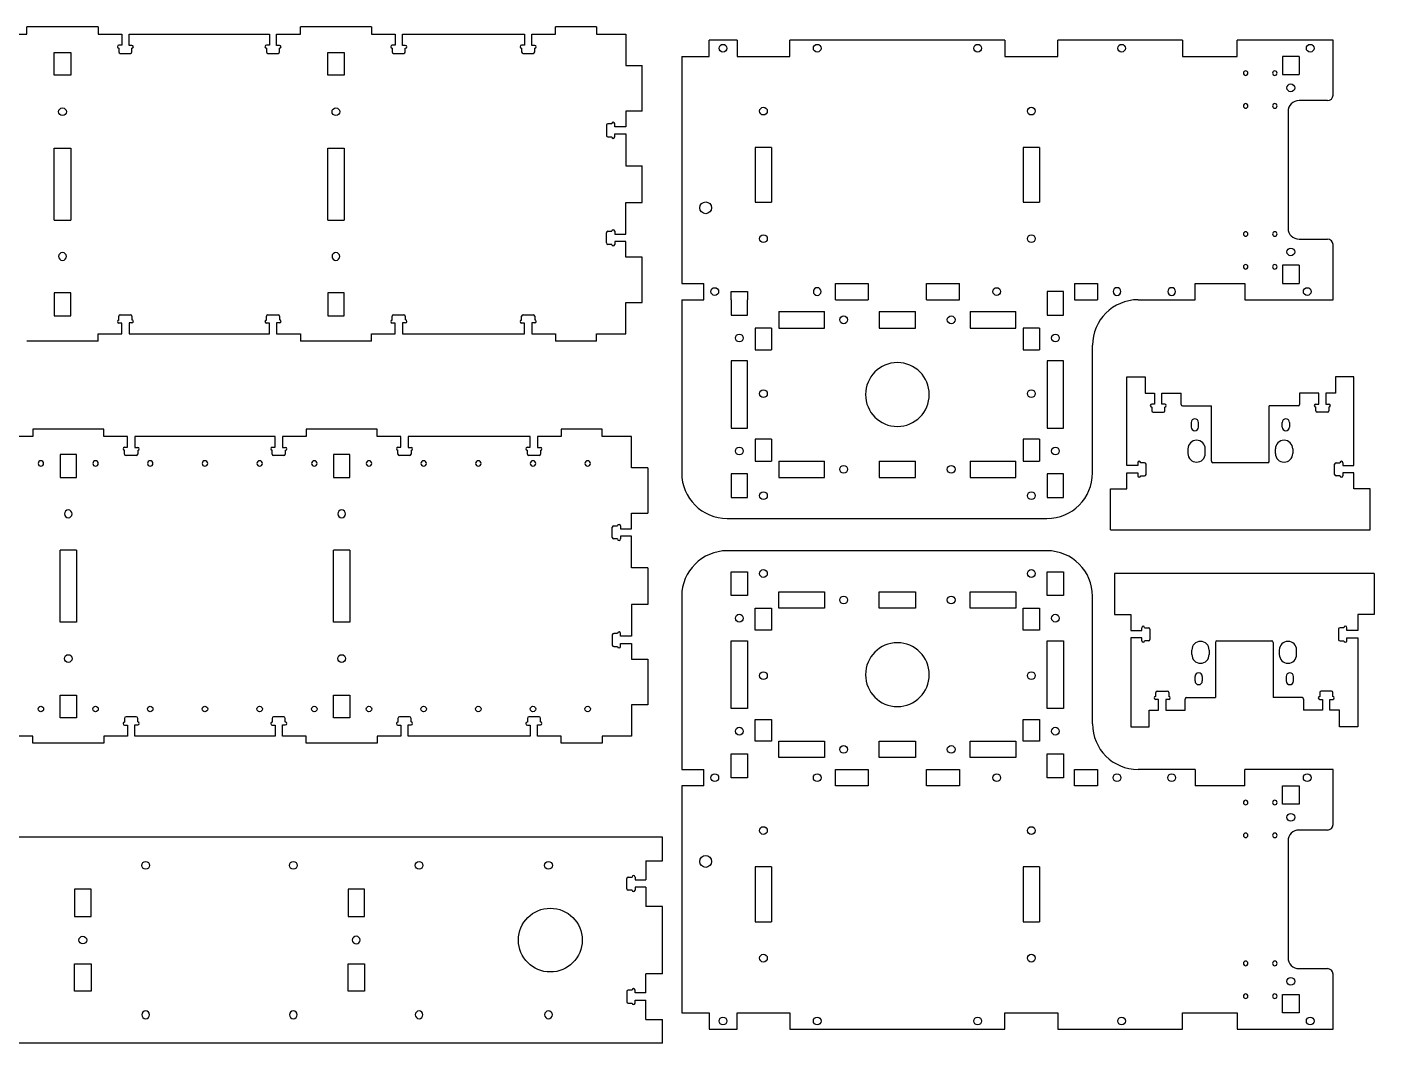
# Model space of a CAD drawing. Extents: x 37 to 2412, y 4034 to 5149.
# Drawn here: x 934 to 2412, y 4034 to 5149 of the extents above; entities that cross this region are included whole.
import ezdxf

# ---------------------------------------------------------------- set-up
doc = ezdxf.new("R2010")
doc.units = 0
doc.layers.get('0').update_dxf_attribs({"color": 253, "linetype": 'CONTINUOUS'})

msp = doc.modelspace()

# ---------------------------------------------------------------- linework, layer by layer
at = {"color": 58}
for p, q in [((933.9, 5140.5), (933.9, 5148.5)), ((1011.9, 5148.5), (933.9, 5148.5)), ((1011.9, 5148.5), (1011.9, 5140.5)), ((1233.9, 5140.5), (1233.9, 5148.5)), ((1311.9, 5148.5), (1233.9, 5148.5)), ((1311.9, 5148.5), (1311.9, 5140.5)), ((1513.9, 5140.5), (1513.9, 5148.5)), ((1558.9, 5148.5), (1513.9, 5148.5)), ((1558.9, 5148.5), (1558.9, 5140.5)), ((907.9, 5140.5), (933.9, 5140.5)), ((1011.9, 5140.5), (1037.9, 5140.5)), ((1037.9, 5140.5), (1037.9, 5128.5)), ((1045.9, 5140.5), (1199.9, 5140.5)), ((1045.9, 5128.3), (1045.9, 5140.5)), ((1199.9, 5140.5), (1199.9, 5128.5)), ((1207.9, 5140.5), (1233.9, 5140.5)), ((1207.9, 5128.3), (1207.9, 5140.5)), ((1311.9, 5140.5), (1337.9, 5140.5)), ((1337.9, 5140.5), (1337.9, 5128.5)), ((1345.9, 5140.5), (1479.9, 5140.5)), ((1345.9, 5128.3), (1345.9, 5140.5)), ((1479.9, 5140.5), (1479.9, 5128.5)), ((1487.9, 5140.5), (1513.9, 5140.5)), ((1487.9, 5128.3), (1487.9, 5140.5)), ((1558.9, 5140.5), (1590.9, 5140.5)), ((1590.9, 5140.5), (1590.9, 5106.1)), ((1713.1, 5134.2), (1682.4, 5134.2)), ((1682.4, 5116.2), (1682.4, 5134.2)), ((1713.1, 5134.2), (1713.1, 5116.2)), ((2007.1, 5134.2), (1771.1, 5134.2)), ((1771.1, 5116.2), (1771.1, 5134.2)), ((2007.1, 5134.2), (2007.1, 5116.2)), ((2201.8, 5134.2), (2065.1, 5134.2)), ((2065.1, 5116.2), (2065.1, 5134.2)), ((2201.8, 5134.2), (2201.8, 5116.2)), ((2367.1, 5134.2), (2261.8, 5134.2)), ((2261.8, 5116.2), (2261.8, 5134.2)), ((2367.1, 5073.7), (2367.1, 5134.2)), ((963.9, 5120.5), (981.9, 5120.5)), ((963.9, 5095.5), (963.9, 5120.5)), ((981.9, 5120.5), (981.9, 5095.5)), ((1037.9, 5128.5), (1034.7, 5128.5)), ((1034.7, 5125.3), (1034.7, 5121.1)), ((1036.3, 5119.5), (1047.5, 5119.5)), ((1049.1, 5128.3), (1045.9, 5128.3)), ((1049.1, 5121.1), (1049.1, 5125.1)), ((1199.9, 5128.5), (1196.7, 5128.5)), ((1196.7, 5125.3), (1196.7, 5121.1)), ((1198.3, 5119.5), (1209.5, 5119.5)), ((1211.1, 5128.3), (1207.9, 5128.3)), ((1211.1, 5121.1), (1211.1, 5125.1)), ((1263.9, 5120.5), (1281.9, 5120.5)), ((1263.9, 5095.5), (1263.9, 5120.5)), ((1281.9, 5120.5), (1281.9, 5095.5)), ((1337.9, 5128.5), (1334.7, 5128.5)), ((1334.7, 5125.3), (1334.7, 5121.1)), ((1336.3, 5119.5), (1347.5, 5119.5)), ((1349.1, 5128.3), (1345.9, 5128.3)), ((1349.1, 5121.1), (1349.1, 5125.1)), ((1479.9, 5128.5), (1476.7, 5128.5)), ((1476.7, 5125.3), (1476.7, 5121.1)), ((1478.3, 5119.5), (1489.5, 5119.5)), ((1491.1, 5128.3), (1487.9, 5128.3)), ((1491.1, 5121.1), (1491.1, 5125.1)), ((1652.4, 5116.2), (1682.4, 5116.2)), ((1652.4, 5116.2), (1652.4, 4867.2)), ((1713.1, 5116.2), (1771.1, 5116.2)), ((2007.1, 5116.2), (2065.1, 5116.2)), ((2201.8, 5116.2), (2261.8, 5116.2)), ((2311.8, 5116.2), (2311.8, 5096.2)), ((2329.8, 5116.2), (2311.8, 5116.2)), ((2329.8, 5116.2), (2329.8, 5096.2)), ((1590.9, 5106.1), (1608.9, 5106.1)), ((1608.9, 5056.1), (1608.9, 5106.1)), ((981.9, 5095.5), (963.9, 5095.5)), ((1281.9, 5095.5), (1263.9, 5095.5)), ((2311.8, 5096.2), (2329.8, 5096.2)), ((1590.9, 5056.1), (1590.9, 5039.1)), ((1608.9, 5056.1), (1590.9, 5056.1)), ((2361.1, 5067.7), (2329.8, 5067.7)), ((1575.7, 5042.3), (1571.5, 5042.3)), ((1578.9, 5039.1), (1578.9, 5042.3)), ((2317.8, 5055.7), (2317.8, 4927.7)), ((1569.9, 5040.7), (1569.9, 5029.5)), ((1571.5, 5027.9), (1575.7, 5027.9)), ((1590.9, 5039.1), (1578.9, 5039.1)), ((1578.9, 5031.1), (1590.9, 5031.1)), ((1578.9, 5027.9), (1578.9, 5031.1)), ((1590.9, 5031.1), (1590.9, 4996.1)), ((963.9, 4936.7), (963.9, 5015.5)), ((963.9, 5015.5), (981.9, 5015.5)), ((981.9, 5015.5), (981.9, 4936.7)), ((1263.9, 4936.7), (1263.9, 5015.5)), ((1263.9, 5015.5), (1281.9, 5015.5)), ((1281.9, 5015.5), (1281.9, 4936.7)), ((1733.1, 5016.2), (1733.1, 4956.2)), ((1751.1, 5016.2), (1733.1, 5016.2)), ((1751.1, 5016.2), (1751.1, 4956.2)), ((2027.1, 5016.2), (2027.1, 4956.2)), ((2045.1, 5016.2), (2027.1, 5016.2)), ((2045.1, 5016.2), (2045.1, 4956.2)), ((1590.9, 4996.1), (1608.9, 4996.1)), ((1608.9, 4956.1), (1608.9, 4996.1)), ((1590.9, 4956.1), (1608.9, 4956.1)), ((1590.9, 4921.1), (1590.9, 4956.1)), ((1733.1, 4956.2), (1751.1, 4956.2)), ((2027.1, 4956.2), (2045.1, 4956.2)), ((963.9, 4936.7), (981.9, 4936.7)), ((1263.9, 4936.7), (1281.9, 4936.7)), ((1569.9, 4911.5), (1569.9, 4922.7)), ((1571.5, 4924.3), (1575.7, 4924.3)), ((1578.9, 4924.3), (1578.9, 4921.1)), ((1575.7, 4909.9), (1571.5, 4909.9)), ((1578.9, 4921.1), (1590.9, 4921.1)), ((1578.9, 4913.1), (1578.9, 4909.9)), ((1590.9, 4913.1), (1578.9, 4913.1)), ((1590.9, 4896.1), (1590.9, 4913.1)), ((2329.8, 4915.7), (2361.1, 4915.7)), ((2367.1, 4849.2), (2367.1, 4909.7)), ((1608.9, 4896.1), (1590.9, 4896.1)), ((1608.9, 4846.1), (1608.9, 4896.1)), ((2311.8, 4887.2), (2311.8, 4867.2)), ((2329.8, 4887.2), (2311.8, 4887.2)), ((2329.8, 4887.2), (2329.8, 4867.2)), ((1652.4, 4867.2), (1676.7, 4867.2)), ((1676.7, 4849.2), (1676.7, 4867.2)), ((1821.1, 4849.2), (1821.1, 4867.2)), ((1821.1, 4867.2), (1857.1, 4867.2)), ((1857.1, 4867.2), (1857.1, 4849.2)), ((1921.1, 4867.2), (1957.1, 4867.2)), ((1921.1, 4849.2), (1921.1, 4867.2)), ((1957.1, 4849.2), (1957.1, 4867.2)), ((2083.5, 4867.2), (2083.5, 4849.2)), ((2083.5, 4867.2), (2108.5, 4867.2)), ((2108.5, 4867.2), (2108.5, 4849.2)), ((2215.9, 4849.2), (2215.9, 4867.2)), ((2215.9, 4867.2), (2270.2, 4867.2)), ((2270.2, 4867.2), (2270.2, 4849.2)), ((2311.8, 4867.2), (2329.8, 4867.2)), ((981.9, 4856.7), (963.9, 4856.7)), ((963.9, 4856.7), (963.9, 4831.7)), ((981.9, 4831.7), (981.9, 4856.7)), ((1281.9, 4856.7), (1263.9, 4856.7)), ((1263.9, 4856.7), (1263.9, 4831.7)), ((1281.9, 4831.7), (1281.9, 4856.7)), ((1652.4, 4849.2), (1676.7, 4849.2)), ((1652.4, 4849.2), (1652.4, 4659.2)), ((1706.7, 4849.2), (1706.7, 4858.2)), ((1706.7, 4858.2), (1724.7, 4858.2)), ((1706.7, 4849.2), (1706.7, 4832.2)), ((1724.7, 4858.2), (1724.7, 4849.2)), ((1724.7, 4832.2), (1724.7, 4849.2)), ((1821.1, 4849.2), (1857.1, 4849.2)), ((1921.1, 4849.2), (1957.1, 4849.2)), ((2071.5, 4858.2), (2053.5, 4858.2)), ((2053.5, 4858.2), (2053.5, 4849.2)), ((2053.5, 4849.2), (2053.5, 4832.2)), ((2071.5, 4849.2), (2071.5, 4858.2)), ((2071.5, 4832.2), (2071.5, 4849.2)), ((2083.5, 4849.2), (2108.5, 4849.2)), ((2153.2, 4849.2), (2215.9, 4849.2)), ((2270.2, 4849.2), (2367.1, 4849.2)), ((1590.9, 4846.1), (1608.9, 4846.1)), ((1590.9, 4811.7), (1590.9, 4846.1)), ((1759.1, 4836.2), (1759.1, 4818.2)), ((1759.1, 4836.2), (1809.1, 4836.2)), ((1809.1, 4818.2), (1809.1, 4836.2)), ((1869.1, 4836.2), (1869.1, 4818.2)), ((1869.1, 4836.2), (1909.1, 4836.2)), ((1909.1, 4818.2), (1909.1, 4836.2)), ((1969.1, 4836.2), (1969.1, 4818.2)), ((1969.1, 4836.2), (2019.1, 4836.2)), ((2019.1, 4818.2), (2019.1, 4836.2)), ((963.9, 4831.7), (981.9, 4831.7)), ((1034.7, 4826.9), (1034.7, 4831.1)), ((1037.9, 4823.7), (1034.7, 4823.7)), ((1036.3, 4832.7), (1047.5, 4832.7)), ((1037.9, 4811.7), (1037.9, 4823.7)), ((1045.9, 4823.9), (1045.9, 4811.7)), ((1049.1, 4823.9), (1045.9, 4823.9)), ((1049.1, 4831.1), (1049.1, 4827.1)), ((1196.7, 4826.9), (1196.7, 4831.1)), ((1199.9, 4823.7), (1196.7, 4823.7)), ((1198.3, 4832.7), (1209.5, 4832.7)), ((1199.9, 4811.7), (1199.9, 4823.7)), ((1207.9, 4823.9), (1207.9, 4811.7)), ((1211.1, 4823.9), (1207.9, 4823.9)), ((1211.1, 4831.1), (1211.1, 4827.1)), ((1263.9, 4831.7), (1281.9, 4831.7)), ((1334.7, 4826.9), (1334.7, 4831.1)), ((1337.9, 4823.7), (1334.7, 4823.7)), ((1336.3, 4832.7), (1347.5, 4832.7)), ((1337.9, 4811.7), (1337.9, 4823.7)), ((1345.9, 4823.9), (1345.9, 4811.7)), ((1349.1, 4823.9), (1345.9, 4823.9)), ((1349.1, 4831.1), (1349.1, 4827.1)), ((1476.7, 4826.9), (1476.7, 4831.1)), ((1479.9, 4823.7), (1476.7, 4823.7)), ((1478.3, 4832.7), (1489.5, 4832.7)), ((1479.9, 4811.7), (1479.9, 4823.7)), ((1487.9, 4823.9), (1487.9, 4811.7)), ((1491.1, 4823.9), (1487.9, 4823.9)), ((1491.1, 4831.1), (1491.1, 4827.1)), ((1706.7, 4832.2), (1724.7, 4832.2)), ((2053.5, 4832.2), (2071.5, 4832.2)), ((1011.9, 4811.7), (1037.9, 4811.7)), ((1011.9, 4803.7), (1011.9, 4811.7)), ((1045.9, 4811.7), (1199.9, 4811.7)), ((1207.9, 4811.7), (1233.9, 4811.7)), ((1233.9, 4811.7), (1233.9, 4803.7)), ((1311.9, 4811.7), (1337.9, 4811.7)), ((1311.9, 4803.7), (1311.9, 4811.7)), ((1345.9, 4811.7), (1479.9, 4811.7)), ((1487.9, 4811.7), (1513.9, 4811.7)), ((1513.9, 4811.7), (1513.9, 4803.7)), ((1558.9, 4811.7), (1590.9, 4811.7)), ((1558.9, 4803.7), (1558.9, 4811.7)), ((1733.1, 4818.2), (1733.1, 4794.2)), ((1751.1, 4818.2), (1733.1, 4818.2)), ((1751.1, 4818.2), (1751.1, 4794.2)), ((1759.1, 4818.2), (1809.1, 4818.2)), ((1869.1, 4818.2), (1909.1, 4818.2)), ((1969.1, 4818.2), (2019.1, 4818.2)), ((2027.1, 4818.2), (2027.1, 4794.2)), ((2045.1, 4818.2), (2027.1, 4818.2)), ((2045.1, 4818.2), (2045.1, 4794.2)), ((1011.9, 4803.7), (933.9, 4803.7)), ((1311.9, 4803.7), (1233.9, 4803.7)), ((1558.9, 4803.7), (1513.9, 4803.7)), ((1733.1, 4794.2), (1751.1, 4794.2)), ((2027.1, 4794.2), (2045.1, 4794.2)), ((2103.2, 4659.2), (2103.2, 4799.2)), ((1706.7, 4782.2), (1706.7, 4708.2)), ((1724.7, 4782.2), (1706.7, 4782.2)), ((1724.7, 4708.2), (1724.7, 4782.2)), ((2053.5, 4782.2), (2053.5, 4708.2)), ((2071.5, 4782.2), (2053.5, 4782.2)), ((2071.5, 4708.2), (2071.5, 4782.2)), ((2140.9, 4667.2), (2140.9, 4764.7)), ((2140.9, 4764.7), (2160.9, 4764.7)), ((2160.9, 4764.7), (2160.9, 4746.7)), ((2369.9, 4764.7), (2369.9, 4746.7)), ((2389.9, 4764.7), (2369.9, 4764.7)), ((2389.9, 4667.2), (2389.9, 4764.7)), ((2160.9, 4746.7), (2171.4, 4746.7)), ((2171.4, 4746.7), (2171.4, 4734.7)), ((2179.4, 4734.7), (2179.4, 4746.7)), ((2179.4, 4746.7), (2200.4, 4746.7)), ((2200.4, 4734.3), (2200.4, 4746.7)), ((2330.4, 4746.7), (2330.4, 4734.3)), ((2351.4, 4746.7), (2330.4, 4746.7)), ((2351.4, 4734.7), (2351.4, 4746.7)), ((2359.4, 4746.7), (2359.4, 4734.7)), ((2369.9, 4746.7), (2359.4, 4746.7)), ((2171.4, 4734.7), (2168.2, 4734.7)), ((2168.2, 4731.5), (2168.2, 4727.3)), ((2182.6, 4734.7), (2179.4, 4734.7)), ((2182.6, 4727.3), (2182.6, 4731.5)), ((2202, 4732.7), (2233.7, 4732.7)), ((2233.7, 4672), (2233.7, 4732.7)), ((2328.8, 4732.7), (2297.1, 4732.7)), ((2297.1, 4672), (2297.1, 4732.7)), ((2348.2, 4734.7), (2351.4, 4734.7)), ((2348.2, 4727.3), (2348.2, 4731.5)), ((2359.4, 4734.7), (2362.6, 4734.7)), ((2362.6, 4731.5), (2362.6, 4727.3)), ((2169.8, 4725.7), (2181, 4725.7)), ((2361, 4725.7), (2349.8, 4725.7)), ((1018.2, 4707.3), (940.2, 4707.3)), ((940.2, 4707.3), (940.2, 4699.3)), ((1018.2, 4699.3), (1018.2, 4707.3)), ((1318.2, 4707.3), (1240.2, 4707.3)), ((1240.2, 4707.3), (1240.2, 4699.3)), ((1318.2, 4699.3), (1318.2, 4707.3)), ((1565.2, 4707.3), (1520.2, 4707.3)), ((1520.2, 4707.3), (1520.2, 4699.3)), ((1565.2, 4699.3), (1565.2, 4707.3)), ((1706.7, 4708.2), (1724.7, 4708.2)), ((2053.5, 4708.2), (2071.5, 4708.2)), ((2211.4, 4714.5), (2211.4, 4709.5)), ((2219.4, 4709.5), (2219.4, 4714.5)), ((2311.4, 4709.5), (2311.4, 4714.5)), ((2319.4, 4714.5), (2319.4, 4709.5)), ((940.2, 4699.3), (914.2, 4699.3)), ((1044.2, 4699.3), (1018.2, 4699.3)), ((1041, 4687.3), (1044.2, 4687.3)), ((1044.2, 4687.3), (1044.2, 4699.3)), ((1052.2, 4699.3), (1052.2, 4687.1)), ((1206.2, 4699.3), (1052.2, 4699.3)), ((1052.2, 4687.1), (1055.4, 4687.1)), ((1203, 4687.3), (1206.2, 4687.3)), ((1206.2, 4687.3), (1206.2, 4699.3)), ((1214.2, 4699.3), (1214.2, 4687.1)), ((1240.2, 4699.3), (1214.2, 4699.3)), ((1214.2, 4687.1), (1217.4, 4687.1)), ((1344.2, 4699.3), (1318.2, 4699.3)), ((1341, 4687.3), (1344.2, 4687.3)), ((1344.2, 4687.3), (1344.2, 4699.3)), ((1352.2, 4699.3), (1352.2, 4687.1)), ((1486.2, 4699.3), (1352.2, 4699.3)), ((1352.2, 4687.1), (1355.4, 4687.1)), ((1483, 4687.3), (1486.2, 4687.3)), ((1486.2, 4687.3), (1486.2, 4699.3)), ((1494.2, 4699.3), (1494.2, 4687.1)), ((1520.2, 4699.3), (1494.2, 4699.3)), ((1494.2, 4687.1), (1497.4, 4687.1)), ((1597.2, 4699.3), (1565.2, 4699.3)), ((1597.2, 4664.9), (1597.2, 4699.3)), ((1733.1, 4696.2), (1733.1, 4672.2)), ((1751.1, 4696.2), (1733.1, 4696.2)), ((1751.1, 4696.2), (1751.1, 4672.2)), ((2027.1, 4696.2), (2027.1, 4672.2)), ((2045.1, 4696.2), (2027.1, 4696.2)), ((2045.1, 4696.2), (2045.1, 4672.2)), ((988.2, 4679.3), (970.2, 4679.3)), ((970.2, 4679.3), (970.2, 4654.3)), ((988.2, 4654.3), (988.2, 4679.3)), ((1041, 4679.9), (1041, 4684.1)), ((1053.8, 4678.3), (1042.6, 4678.3)), ((1055.4, 4683.9), (1055.4, 4679.9)), ((1203, 4679.9), (1203, 4684.1)), ((1215.8, 4678.3), (1204.6, 4678.3)), ((1217.4, 4683.9), (1217.4, 4679.9)), ((1288.2, 4679.3), (1270.2, 4679.3)), ((1270.2, 4679.3), (1270.2, 4654.3)), ((1288.2, 4654.3), (1288.2, 4679.3)), ((1341, 4679.9), (1341, 4684.1)), ((1353.8, 4678.3), (1342.6, 4678.3)), ((1355.4, 4683.9), (1355.4, 4679.9)), ((1483, 4679.9), (1483, 4684.1)), ((1495.8, 4678.3), (1484.6, 4678.3)), ((1497.4, 4683.9), (1497.4, 4679.9)), ((1733.1, 4672.2), (1751.1, 4672.2)), ((1759.1, 4672.2), (1809.1, 4672.2)), ((1759.1, 4672.2), (1759.1, 4654.2)), ((1809.1, 4654.2), (1809.1, 4672.2)), ((1869.1, 4672.2), (1909.1, 4672.2)), ((1869.1, 4672.2), (1869.1, 4654.2)), ((1909.1, 4654.2), (1909.1, 4672.2)), ((1969.1, 4672.2), (1969.1, 4654.2)), ((1969.1, 4672.2), (2019.1, 4672.2)), ((2019.1, 4654.2), (2019.1, 4672.2)), ((2027.1, 4672.2), (2045.1, 4672.2)), ((2207.9, 4685.5), (2207.9, 4680.5)), ((2226.9, 4680.5), (2226.9, 4685.5)), ((2303.9, 4680.5), (2303.9, 4685.5)), ((2322.9, 4685.5), (2322.9, 4680.5)), ((1615.2, 4664.9), (1597.2, 4664.9)), ((1615.2, 4664.9), (1615.2, 4614.9)), ((1706.7, 4658.2), (1706.7, 4632.2)), ((1724.7, 4658.2), (1706.7, 4658.2)), ((1724.7, 4632.2), (1724.7, 4658.2)), ((2053.5, 4658.2), (2053.5, 4632.2)), ((2071.5, 4658.2), (2053.5, 4658.2)), ((2071.5, 4632.2), (2071.5, 4658.2)), ((2152.9, 4667.2), (2140.9, 4667.2)), ((2140.9, 4641.7), (2140.9, 4659.2)), ((2140.9, 4659.2), (2152.9, 4659.2)), ((2152.9, 4670.4), (2152.9, 4667.2)), ((2152.9, 4659.2), (2152.9, 4656)), ((2160.3, 4670.4), (2156.1, 4670.4)), ((2161.9, 4657.6), (2161.9, 4668.8)), ((2295.5, 4670.4), (2235.3, 4670.4)), ((2368.9, 4657.6), (2368.9, 4668.8)), ((2370.5, 4670.4), (2374.7, 4670.4)), ((2377.9, 4670.4), (2377.9, 4667.2)), ((2377.9, 4667.2), (2389.9, 4667.2)), ((2377.9, 4659.2), (2377.9, 4656)), ((2389.9, 4659.2), (2377.9, 4659.2)), ((2389.9, 4641.7), (2389.9, 4659.2)), ((970.2, 4654.3), (988.2, 4654.3)), ((1270.2, 4654.3), (1288.2, 4654.3)), ((1759.1, 4654.2), (1809.1, 4654.2)), ((1869.1, 4654.2), (1909.1, 4654.2)), ((1969.1, 4654.2), (2019.1, 4654.2)), ((2156.1, 4656), (2160.3, 4656)), ((2374.7, 4656), (2370.5, 4656)), ((1706.7, 4632.2), (1724.7, 4632.2)), ((2053.5, 4632.2), (2071.5, 4632.2)), ((2122.9, 4641.7), (2140.9, 4641.7)), ((2122.9, 4596.7), (2122.9, 4641.7)), ((2407.9, 4641.7), (2389.9, 4641.7)), ((2407.9, 4596.7), (2407.9, 4641.7)), ((1597.2, 4614.9), (1615.2, 4614.9)), ((1597.2, 4597.9), (1597.2, 4614.9)), ((1576.2, 4588.3), (1576.2, 4599.5)), ((1577.8, 4601.1), (1582, 4601.1)), ((1585.2, 4601.1), (1585.2, 4597.9)), ((1585.2, 4597.9), (1597.2, 4597.9)), ((1702.4, 4609.2), (2053.2, 4609.2)), ((1582, 4586.7), (1577.8, 4586.7)), ((1585.2, 4589.9), (1585.2, 4586.7)), ((1597.2, 4589.9), (1585.2, 4589.9)), ((1597.2, 4554.9), (1597.2, 4589.9)), ((2122.9, 4596.7), (2407.9, 4596.7)), ((988.2, 4574.3), (970.2, 4574.3)), ((970.2, 4495.5), (970.2, 4574.3)), ((988.2, 4574.3), (988.2, 4495.5)), ((1288.2, 4574.3), (1270.2, 4574.3)), ((1270.2, 4495.5), (1270.2, 4574.3)), ((1288.2, 4574.3), (1288.2, 4495.5)), ((2053.2, 4573.8), (1702.4, 4573.8)), ((1615.2, 4554.9), (1597.2, 4554.9)), ((1615.2, 4554.9), (1615.2, 4514.9)), ((1706.7, 4524.8), (1706.7, 4550.8)), ((1706.7, 4550.8), (1724.7, 4550.8)), ((1724.7, 4550.8), (1724.7, 4524.8)), ((2053.5, 4524.8), (2053.5, 4550.8)), ((2053.5, 4550.8), (2071.5, 4550.8)), ((2071.5, 4550.8), (2071.5, 4524.8)), ((2412.2, 4548.7), (2127.2, 4548.7)), ((2127.2, 4548.7), (2127.2, 4503.7)), ((2412.2, 4548.7), (2412.2, 4503.7)), ((1652.4, 4523.8), (1652.4, 4333.8)), ((1724.7, 4524.8), (1706.7, 4524.8)), ((1759.1, 4510.8), (1759.1, 4528.8)), ((1759.1, 4528.8), (1809.1, 4528.8)), ((1809.1, 4528.8), (1809.1, 4510.8)), ((1869.1, 4510.8), (1869.1, 4528.8)), ((1869.1, 4528.8), (1909.1, 4528.8)), ((1909.1, 4528.8), (1909.1, 4510.8)), ((1969.1, 4510.8), (1969.1, 4528.8)), ((1969.1, 4528.8), (2019.1, 4528.8)), ((2019.1, 4528.8), (2019.1, 4510.8)), ((2071.5, 4524.8), (2053.5, 4524.8)), ((2103.2, 4383.8), (2103.2, 4523.8)), ((1597.2, 4514.9), (1597.2, 4479.9)), ((1615.2, 4514.9), (1597.2, 4514.9)), ((1733.1, 4486.8), (1733.1, 4510.8)), ((1733.1, 4510.8), (1751.1, 4510.8)), ((1751.1, 4510.8), (1751.1, 4486.8)), ((1809.1, 4510.8), (1759.1, 4510.8)), ((1909.1, 4510.8), (1869.1, 4510.8)), ((2019.1, 4510.8), (1969.1, 4510.8)), ((2027.1, 4486.8), (2027.1, 4510.8)), ((2027.1, 4510.8), (2045.1, 4510.8)), ((2045.1, 4510.8), (2045.1, 4486.8)), ((988.2, 4495.5), (970.2, 4495.5)), ((1288.2, 4495.5), (1270.2, 4495.5)), ((2127.2, 4503.7), (2145.2, 4503.7)), ((2145.2, 4503.7), (2145.2, 4486.2)), ((2412.2, 4503.7), (2394.2, 4503.7)), ((2394.2, 4503.7), (2394.2, 4486.2)), ((1576.2, 4481.5), (1576.2, 4470.3)), ((1582, 4483.1), (1577.8, 4483.1)), ((1585.2, 4479.9), (1585.2, 4483.1)), ((1597.2, 4479.9), (1585.2, 4479.9)), ((1751.1, 4486.8), (1733.1, 4486.8)), ((2045.1, 4486.8), (2027.1, 4486.8)), ((2145.2, 4486.2), (2157.2, 4486.2)), ((2157.2, 4486.2), (2157.2, 4489.4)), ((2160.4, 4489.4), (2164.6, 4489.4)), ((2166.2, 4487.8), (2166.2, 4476.6)), ((2373.2, 4487.8), (2373.2, 4476.6)), ((2379, 4489.4), (2374.8, 4489.4)), ((2382.2, 4486.2), (2382.2, 4489.4)), ((2394.2, 4486.2), (2382.2, 4486.2)), ((1577.8, 4468.7), (1582, 4468.7)), ((1585.2, 4471.9), (1597.2, 4471.9)), ((1585.2, 4468.7), (1585.2, 4471.9)), ((1597.2, 4471.9), (1597.2, 4454.9)), ((1706.7, 4474.8), (1724.7, 4474.8)), ((1706.7, 4400.8), (1706.7, 4474.8)), ((1724.7, 4474.8), (1724.7, 4400.8)), ((2053.5, 4474.8), (2071.5, 4474.8)), ((2053.5, 4400.8), (2053.5, 4474.8)), ((2071.5, 4474.8), (2071.5, 4400.8)), ((2157.2, 4478.2), (2145.2, 4478.2)), ((2145.2, 4478.2), (2145.2, 4380.7)), ((2157.2, 4475), (2157.2, 4478.2)), ((2164.6, 4475), (2160.4, 4475)), ((2212.2, 4459.9), (2212.2, 4464.9)), ((2231.2, 4464.9), (2231.2, 4459.9)), ((2238, 4473.3), (2238, 4412.7)), ((2239.6, 4474.9), (2299.8, 4474.9)), ((2301.4, 4473.3), (2301.4, 4412.7)), ((2308.2, 4464.9), (2308.2, 4459.9)), ((2327.2, 4459.9), (2327.2, 4464.9)), ((2374.8, 4475), (2379, 4475)), ((2382.2, 4475), (2382.2, 4478.2)), ((2382.2, 4478.2), (2394.2, 4478.2)), ((2394.2, 4478.2), (2394.2, 4380.7)), ((1597.2, 4454.9), (1615.2, 4454.9)), ((1615.2, 4454.9), (1615.2, 4404.9)), ((2215.7, 4430.9), (2215.7, 4435.9)), ((2223.7, 4435.9), (2223.7, 4430.9)), ((2315.7, 4435.9), (2315.7, 4430.9)), ((2323.7, 4430.9), (2323.7, 4435.9)), ((970.2, 4415.5), (988.2, 4415.5)), ((970.2, 4390.5), (970.2, 4415.5)), ((988.2, 4415.5), (988.2, 4390.5)), ((1270.2, 4415.5), (1288.2, 4415.5)), ((1270.2, 4390.5), (1270.2, 4415.5)), ((1288.2, 4415.5), (1288.2, 4390.5)), ((2172.5, 4413.9), (2172.5, 4418.1)), ((2175.7, 4410.7), (2172.5, 4410.7)), ((2174.1, 4419.7), (2185.3, 4419.7)), ((2175.7, 4398.7), (2175.7, 4410.7)), ((2183.7, 4410.7), (2183.7, 4398.7)), ((2186.9, 4410.7), (2183.7, 4410.7)), ((2186.9, 4418.1), (2186.9, 4413.9)), ((2204.7, 4398.7), (2204.7, 4411.1)), ((2206.3, 4412.7), (2238, 4412.7)), ((2333.1, 4412.7), (2301.4, 4412.7)), ((2334.7, 4411.1), (2334.7, 4398.7)), ((2352.5, 4418.1), (2352.5, 4413.9)), ((2352.5, 4410.7), (2355.7, 4410.7)), ((2365.3, 4419.7), (2354.1, 4419.7)), ((2355.7, 4410.7), (2355.7, 4398.7)), ((2363.7, 4398.7), (2363.7, 4410.7)), ((2363.7, 4410.7), (2366.9, 4410.7)), ((2366.9, 4413.9), (2366.9, 4418.1)), ((988.2, 4390.5), (970.2, 4390.5)), ((1053.8, 4391.5), (1042.6, 4391.5)), ((1215.8, 4391.5), (1204.6, 4391.5)), ((1288.2, 4390.5), (1270.2, 4390.5)), ((1353.8, 4391.5), (1342.6, 4391.5)), ((1495.8, 4391.5), (1484.6, 4391.5)), ((1597.2, 4404.9), (1597.2, 4370.5)), ((1615.2, 4404.9), (1597.2, 4404.9)), ((1724.7, 4400.8), (1706.7, 4400.8)), ((2071.5, 4400.8), (2053.5, 4400.8)), ((2165.2, 4380.7), (2165.2, 4398.7)), ((2165.2, 4398.7), (2175.7, 4398.7)), ((2183.7, 4398.7), (2204.7, 4398.7)), ((2355.7, 4398.7), (2334.7, 4398.7)), ((2374.2, 4398.7), (2363.7, 4398.7)), ((2374.2, 4380.7), (2374.2, 4398.7)), ((1041, 4389.9), (1041, 4385.7)), ((1041, 4382.5), (1044.2, 4382.5)), ((1044.2, 4382.5), (1044.2, 4370.5)), ((1052.2, 4382.7), (1055.4, 4382.7)), ((1052.2, 4370.5), (1052.2, 4382.7)), ((1055.4, 4385.9), (1055.4, 4389.9)), ((1203, 4389.9), (1203, 4385.7)), ((1203, 4382.5), (1206.2, 4382.5)), ((1206.2, 4382.5), (1206.2, 4370.5)), ((1214.2, 4382.7), (1217.4, 4382.7)), ((1214.2, 4370.5), (1214.2, 4382.7)), ((1217.4, 4385.9), (1217.4, 4389.9)), ((1341, 4389.9), (1341, 4385.7)), ((1341, 4382.5), (1344.2, 4382.5)), ((1344.2, 4382.5), (1344.2, 4370.5)), ((1352.2, 4382.7), (1355.4, 4382.7)), ((1352.2, 4370.5), (1352.2, 4382.7)), ((1355.4, 4385.9), (1355.4, 4389.9)), ((1483, 4389.9), (1483, 4385.7)), ((1483, 4382.5), (1486.2, 4382.5)), ((1486.2, 4382.5), (1486.2, 4370.5)), ((1494.2, 4382.7), (1497.4, 4382.7)), ((1494.2, 4370.5), (1494.2, 4382.7)), ((1497.4, 4385.9), (1497.4, 4389.9)), ((1733.1, 4364.8), (1733.1, 4388.8)), ((1733.1, 4388.8), (1751.1, 4388.8)), ((1751.1, 4388.8), (1751.1, 4364.8)), ((2027.1, 4364.8), (2027.1, 4388.8)), ((2027.1, 4388.8), (2045.1, 4388.8)), ((2045.1, 4388.8), (2045.1, 4364.8)), ((2145.2, 4380.7), (2165.2, 4380.7)), ((2394.2, 4380.7), (2374.2, 4380.7)), ((940.2, 4370.5), (914.2, 4370.5)), ((940.2, 4362.5), (940.2, 4370.5)), ((1018.2, 4362.5), (940.2, 4362.5)), ((1018.2, 4370.5), (1018.2, 4362.5)), ((1044.2, 4370.5), (1018.2, 4370.5)), ((1206.2, 4370.5), (1052.2, 4370.5)), ((1240.2, 4370.5), (1214.2, 4370.5)), ((1240.2, 4362.5), (1240.2, 4370.5)), ((1318.2, 4362.5), (1240.2, 4362.5)), ((1318.2, 4370.5), (1318.2, 4362.5)), ((1344.2, 4370.5), (1318.2, 4370.5)), ((1486.2, 4370.5), (1352.2, 4370.5)), ((1520.2, 4370.5), (1494.2, 4370.5)), ((1520.2, 4362.5), (1520.2, 4370.5)), ((1565.2, 4362.5), (1520.2, 4362.5)), ((1565.2, 4370.5), (1565.2, 4362.5)), ((1597.2, 4370.5), (1565.2, 4370.5)), ((1751.1, 4364.8), (1733.1, 4364.8)), ((1759.1, 4346.8), (1759.1, 4364.8)), ((1759.1, 4364.8), (1809.1, 4364.8)), ((1809.1, 4364.8), (1809.1, 4346.8)), ((1869.1, 4346.8), (1869.1, 4364.8)), ((1869.1, 4364.8), (1909.1, 4364.8)), ((1909.1, 4364.8), (1909.1, 4346.8)), ((1969.1, 4346.8), (1969.1, 4364.8)), ((1969.1, 4364.8), (2019.1, 4364.8)), ((2019.1, 4364.8), (2019.1, 4346.8)), ((2045.1, 4364.8), (2027.1, 4364.8)), ((1706.7, 4333.8), (1706.7, 4350.8)), ((1706.7, 4350.8), (1724.7, 4350.8)), ((1724.7, 4350.8), (1724.7, 4333.8)), ((1809.1, 4346.8), (1759.1, 4346.8)), ((1909.1, 4346.8), (1869.1, 4346.8)), ((2019.1, 4346.8), (1969.1, 4346.8)), ((2053.5, 4333.8), (2053.5, 4350.8)), ((2053.5, 4350.8), (2071.5, 4350.8)), ((2071.5, 4350.8), (2071.5, 4333.8)), ((1652.4, 4333.8), (1676.7, 4333.8)), ((1676.7, 4315.8), (1676.7, 4333.8)), ((1706.7, 4324.8), (1706.7, 4333.8)), ((1724.7, 4333.8), (1724.7, 4324.8)), ((1821.1, 4315.8), (1821.1, 4333.8)), ((1821.1, 4333.8), (1857.1, 4333.8)), ((1857.1, 4333.8), (1857.1, 4315.8)), ((1921.1, 4315.8), (1921.1, 4333.8)), ((1921.1, 4333.8), (1957.1, 4333.8)), ((1957.1, 4333.8), (1957.1, 4315.8)), ((2053.5, 4324.8), (2053.5, 4333.8)), ((2071.5, 4333.8), (2071.5, 4324.8)), ((2083.5, 4315.8), (2083.5, 4333.8)), ((2083.5, 4333.8), (2108.5, 4333.8)), ((2108.5, 4333.8), (2108.5, 4315.8)), ((2215.9, 4333.8), (2153.2, 4333.8)), ((2215.9, 4333.8), (2215.9, 4315.8)), ((2270.2, 4315.8), (2270.2, 4333.8)), ((2367.1, 4333.8), (2270.2, 4333.8)), ((2367.1, 4273.3), (2367.1, 4333.8)), ((1724.7, 4324.8), (1706.7, 4324.8)), ((2071.5, 4324.8), (2053.5, 4324.8)), ((1676.7, 4315.8), (1652.4, 4315.8)), ((1652.4, 4315.8), (1652.4, 4066.8)), ((1857.1, 4315.8), (1821.1, 4315.8)), ((1957.1, 4315.8), (1921.1, 4315.8)), ((2108.5, 4315.8), (2083.5, 4315.8)), ((2270.2, 4315.8), (2215.9, 4315.8)), ((2311.8, 4295.8), (2311.8, 4315.8)), ((2311.8, 4315.8), (2329.8, 4315.8)), ((2329.8, 4315.8), (2329.8, 4295.8)), ((2329.8, 4295.8), (2311.8, 4295.8)), ((1631.2, 4259.6), (59.2, 4259.6)), ((1631.2, 4233.6), (1631.2, 4259.6)), ((2361.1, 4267.3), (2329.8, 4267.3)), ((2317.8, 4255.3), (2317.8, 4127.3)), ((1613.2, 4233.6), (1631.2, 4233.6)), ((1613.2, 4233.6), (1613.2, 4212.6)), ((1592.2, 4203), (1592.2, 4214.2)), ((1593.8, 4215.8), (1598, 4215.8)), ((1601.2, 4215.8), (1601.2, 4212.6)), ((1751.1, 4226.8), (1733.1, 4226.8)), ((1733.1, 4226.8), (1733.1, 4166.8)), ((1751.1, 4226.8), (1751.1, 4166.8)), ((2045.1, 4226.8), (2027.1, 4226.8)), ((2027.1, 4226.8), (2027.1, 4166.8)), ((2045.1, 4226.8), (2045.1, 4166.8)), ((1004.2, 4202.6), (986.2, 4202.6)), ((986.2, 4202.6), (986.2, 4172.6)), ((1004.2, 4172.6), (1004.2, 4202.6)), ((1304.2, 4202.6), (1286.2, 4202.6)), ((1286.2, 4202.6), (1286.2, 4172.6)), ((1304.2, 4172.6), (1304.2, 4202.6)), ((1598, 4201.4), (1593.8, 4201.4)), ((1601.2, 4212.6), (1613.2, 4212.6)), ((1601.2, 4204.6), (1601.2, 4201.4)), ((1613.2, 4204.6), (1601.2, 4204.6)), ((1613.2, 4204.6), (1613.2, 4183.6)), ((1631.2, 4183.6), (1613.2, 4183.6)), ((1631.2, 4109.6), (1631.2, 4183.6)), ((986.2, 4172.6), (1004.2, 4172.6)), ((1286.2, 4172.6), (1304.2, 4172.6)), ((1733.1, 4166.8), (1751.1, 4166.8)), ((2027.1, 4166.8), (2045.1, 4166.8)), ((986.2, 4090.6), (986.2, 4120.6)), ((986.2, 4120.6), (1004.2, 4120.6)), ((1004.2, 4120.6), (1004.2, 4090.6)), ((1286.2, 4090.6), (1286.2, 4120.6)), ((1286.2, 4120.6), (1304.2, 4120.6)), ((1304.2, 4120.6), (1304.2, 4090.6)), ((1613.2, 4088.6), (1613.2, 4109.6)), ((1631.2, 4109.6), (1613.2, 4109.6)), ((2329.8, 4115.3), (2361.1, 4115.3)), ((2367.1, 4048.8), (2367.1, 4109.3)), ((1004.2, 4090.6), (986.2, 4090.6)), ((1304.2, 4090.6), (1286.2, 4090.6)), ((1592.2, 4090.2), (1592.2, 4079)), ((1598, 4091.8), (1593.8, 4091.8)), ((1601.2, 4088.6), (1601.2, 4091.8)), ((1613.2, 4088.6), (1601.2, 4088.6)), ((1601.2, 4080.6), (1613.2, 4080.6)), ((1601.2, 4077.4), (1601.2, 4080.6)), ((1613.2, 4059.6), (1613.2, 4080.6)), ((2311.8, 4066.8), (2311.8, 4086.8)), ((2311.8, 4086.8), (2329.8, 4086.8)), ((2329.8, 4086.8), (2329.8, 4066.8)), ((1593.8, 4077.4), (1598, 4077.4)), ((1652.4, 4066.8), (1682.4, 4066.8)), ((1682.4, 4066.8), (1682.4, 4048.8)), ((1713.1, 4048.8), (1713.1, 4066.8)), ((1713.1, 4066.8), (1771.1, 4066.8)), ((1771.1, 4066.8), (1771.1, 4048.8)), ((2007.1, 4048.8), (2007.1, 4066.8)), ((2007.1, 4066.8), (2065.1, 4066.8)), ((2065.1, 4066.8), (2065.1, 4048.8)), ((2201.8, 4048.8), (2201.8, 4066.8)), ((2201.8, 4066.8), (2261.8, 4066.8)), ((2261.8, 4066.8), (2261.8, 4048.8)), ((2329.8, 4066.8), (2311.8, 4066.8)), ((1613.2, 4059.6), (1631.2, 4059.6)), ((1631.2, 4033.6), (1631.2, 4059.6)), ((1682.4, 4048.8), (1713.1, 4048.8)), ((1771.1, 4048.8), (2007.1, 4048.8)), ((2065.1, 4048.8), (2201.8, 4048.8)), ((2261.8, 4048.8), (2367.1, 4048.8)), ((1631.2, 4033.6), (59.2, 4033.6))]:
    msp.add_line(p, q, dxfattribs=at)
for centre, radius in [((1697.7, 5125.2), 4.25), ((1801.1, 5125.2), 4.25), ((1977.1, 5125.2), 4.25), ((2135.1, 5125.2), 4.25), ((2342.1, 5125.2), 4.25), ((2320.8, 5081.7), 4.25), ((972.9, 5055.5), 4.25), ((1272.9, 5055.5), 4.25), ((1742.1, 5056.2), 4.25), ((2036.1, 5056.2), 4.25), ((1678.7, 4950.1), 6.5), ((1742.1, 4916.2), 4.25), ((2036.1, 4916.2), 4.25), ((2320.8, 4901.7), 4.25), ((1688.7, 4858.2), 4.25), ((1998.1, 4858.2), 4.25), ((2338.8, 4858.2), 4.25), ((1830.1, 4827.2), 4.25), ((1948.1, 4827.2), 4.25), ((1715.7, 4807.2), 4.25), ((2062.5, 4807.2), 4.25), ((1742.1, 4746.2), 4.25), ((2036.1, 4746.2), 4.25), ((1715.7, 4683.2), 4.25), ((2062.5, 4683.2), 4.25), ((1830.1, 4663.2), 4.25), ((1948.1, 4663.2), 4.25), ((1742.1, 4634.2), 4.25), ((2036.1, 4634.2), 4.25), ((1742.1, 4548.8), 4.25), ((2036.1, 4548.8), 4.25), ((1830.1, 4519.8), 4.25), ((1948.1, 4519.8), 4.25), ((1715.7, 4499.8), 4.25), ((2062.5, 4499.8), 4.25), ((979.2, 4455.5), 4.25), ((1279.2, 4455.5), 4.25), ((1742.1, 4436.8), 4.25), ((2036.1, 4436.8), 4.25), ((949.2, 4400.2), 3), ((1009.2, 4400.2), 3), ((1069.2, 4400.2), 3), ((1129.2, 4400.2), 3), ((1189.2, 4400.2), 3), ((1249.2, 4400.2), 3), ((1309.2, 4400.2), 3), ((1369.2, 4400.2), 3), ((1429.2, 4400.2), 3), ((1489.2, 4400.2), 3), ((1549.2, 4400.2), 3), ((1715.7, 4375.8), 4.25), ((2062.5, 4375.8), 4.25), ((1830.1, 4355.8), 4.25), ((1948.1, 4355.8), 4.25), ((1688.7, 4324.8), 4.25), ((1801.1, 4324.8), 4.25), ((1998.1, 4324.8), 4.25), ((2130, 4324.8), 4.25), ((2190, 4324.8), 4.25), ((2338.8, 4324.8), 4.25), ((2320.8, 4281.3), 4.25), ((1742.1, 4266.8), 4.25), ((2036.1, 4266.8), 4.25), ((1064.2, 4228.6), 4.25), ((1226.2, 4228.6), 4.25), ((1364.2, 4228.6), 4.25), ((1506.2, 4228.6), 4.25), ((1678.7, 4232.9), 6.5), ((1508.2, 4146.6), 35), ((995.2, 4146.6), 4.25), ((1742.1, 4126.8), 4.25), ((2036.1, 4126.8), 4.25), ((2320.8, 4101.3), 4.25), ((1697.7, 4057.8), 4.25), ((1801.1, 4057.8), 4.25), ((1977.1, 4057.8), 4.25), ((2135.1, 4057.8), 4.25), ((2342.1, 4057.8), 4.25)]:
    msp.add_circle(centre, radius, dxfattribs=at)
at = {"color": 58, "extrusion": (-1.0511e-16, -1.83691e-16, -1)}
for centre, radius in [((-2271.2, 5097.9), 2.5), ((-2303.2, 5097.9), 2.5), ((-2271.2, 5061.9), 2.5), ((-2303.2, 5061.9), 2.5), ((-2271.2, 4921.4), 2.5), ((-2303.2, 4921.4), 2.5), ((-2271.2, 4885.4), 2.5), ((-2303.2, 4885.4), 2.5), ((-1801.1, 4858.2), 4.25), ((-2130, 4858.2), 4.25), ((-2190, 4858.2), 4.25)]:
    msp.add_circle(centre, radius, dxfattribs=at)
at = {"color": 58, "extrusion": (3.38637e-15, -7.46049e-30, -1)}
for centre in [(-972.9, 4896.7), (-1272.9, 4896.7)]:
    msp.add_circle(centre, 4.25, dxfattribs=at)
at = {"color": 58, "extrusion": (2.91073e-15, -1.83691e-16, -1)}
msp.add_circle((-1889.1, 4745.2), 35, dxfattribs=at)
at = {"color": 58, "extrusion": (-3.59659e-15, -3.23109e-15, -1)}
for centre, radius in [((-949.2, 4669.6), 3), ((-1009.2, 4669.6), 3), ((-1069.2, 4669.6), 3), ((-1129.2, 4669.6), 3), ((-1189.2, 4669.6), 3), ((-1249.2, 4669.6), 3), ((-1309.2, 4669.6), 3), ((-1369.2, 4669.6), 3), ((-1429.2, 4669.6), 3), ((-1489.2, 4669.6), 3), ((-1549.2, 4669.6), 3), ((-979.2, 4614.3), 4.25), ((-1279.2, 4614.3), 4.25)]:
    msp.add_circle(centre, radius, dxfattribs=at)
at = {"color": 58, "extrusion": (-3.12095e-15, -6.12303e-17, -1)}
msp.add_circle((-1889.1, 4437.8), 35, dxfattribs=at)
at = {"color": 58, "extrusion": (-1.0511e-16, -6.12303e-17, -1)}
for centre in [(-2271.2, 4297.5), (-2303.2, 4297.5), (-2271.2, 4261.5), (-2303.2, 4261.5), (-2271.2, 4121), (-2303.2, 4121), (-2271.2, 4085), (-2303.2, 4085)]:
    msp.add_circle(centre, 2.5, dxfattribs=at)
at = {"color": 58, "extrusion": (2.90566e-15, -3.07027e-15, -1)}
for centre in [(-1295.2, 4146.6), (-1064.2, 4064.6), (-1226.2, 4064.6), (-1364.2, 4064.6), (-1506.2, 4064.6)]:
    msp.add_circle(centre, 4.25, dxfattribs=at)
at = {"color": 58}
for centre, radius, start, end in [((1034.7, 5126.9), 1.6, 90, 270), ((1036.3, 5121.1), 1.6, 180, 270), ((1047.5, 5121.1), 1.6, 270, 0), ((1049.1, 5126.7), 1.6, 270, 90), ((1196.7, 5126.9), 1.6, 90, 270), ((1198.3, 5121.1), 1.6, 180, 270), ((1209.5, 5121.1), 1.6, 270, 0), ((1211.1, 5126.7), 1.6, 270, 90), ((1334.7, 5126.9), 1.6, 90, 270), ((1336.3, 5121.1), 1.6, 180, 270), ((1347.5, 5121.1), 1.6, 270, 0), ((1349.1, 5126.7), 1.6, 270, 90), ((1476.7, 5126.9), 1.6, 90, 270), ((1478.3, 5121.1), 1.6, 180, 270), ((1489.5, 5121.1), 1.6, 270, 0), ((1491.1, 5126.7), 1.6, 270, 90), ((2361.1, 5073.7), 6, 270, 0), ((2329.8, 5055.7), 12, 90, 180), ((1571.5, 5040.7), 1.6, 90, 180), ((1577.3, 5042.3), 1.6, 0, 180), ((1571.5, 5029.5), 1.6, 180, 270), ((1577.3, 5027.9), 1.6, 180, 360), ((1571.5, 4922.7), 1.6, 90, 180), ((1577.3, 4924.3), 1.6, 360, 180), ((2329.8, 4927.7), 12, 180, 270), ((1571.5, 4911.5), 1.6, 180, 270), ((1577.3, 4909.9), 1.6, 180, 360), ((2361.1, 4909.7), 6, 360, 90), ((2153.2, 4799.2), 50, 90, 180), ((1034.7, 4825.3), 1.6, 90, 270), ((1036.3, 4831.1), 1.6, 90, 180), ((1047.5, 4831.1), 1.6, 360, 90), ((1049.1, 4825.5), 1.6, 270, 90), ((1196.7, 4825.3), 1.6, 90, 270), ((1198.3, 4831.1), 1.6, 90, 180), ((1209.5, 4831.1), 1.6, 360, 90), ((1211.1, 4825.5), 1.6, 270, 90), ((1334.7, 4825.3), 1.6, 90, 270), ((1336.3, 4831.1), 1.6, 90, 180), ((1347.5, 4831.1), 1.6, 360, 90), ((1349.1, 4825.5), 1.6, 270, 90), ((1476.7, 4825.3), 1.6, 90, 270), ((1478.3, 4831.1), 1.6, 90, 180), ((1489.5, 4831.1), 1.6, 360, 90), ((1491.1, 4825.5), 1.6, 270, 90), ((2168.2, 4733.1), 1.6, 90, 270), ((2182.6, 4733.1), 1.6, 270, 90), ((2202, 4734.3), 1.6, 180, 270), ((2328.8, 4734.3), 1.6, 270, 0), ((2348.2, 4733.1), 1.6, 90, 270), ((2362.6, 4733.1), 1.6, 270, 90), ((2169.8, 4727.3), 1.6, 180, 270), ((2181, 4727.3), 1.6, 270, 0), ((2215.4, 4714.5), 4, 0, 180), ((2315.4, 4714.5), 4, 360, 180), ((2349.8, 4727.3), 1.6, 180, 270), ((2361, 4727.3), 1.6, 270, 360), ((2215.4, 4709.5), 4, 180, 360), ((2315.4, 4709.5), 4, 180, 360), ((1041, 4685.7), 1.6, 90, 270), ((1055.4, 4685.5), 1.6, 270, 90), ((1203, 4685.7), 1.6, 90, 270), ((1217.4, 4685.5), 1.6, 270, 90), ((1341, 4685.7), 1.6, 90, 270), ((1355.4, 4685.5), 1.6, 270, 90), ((1483, 4685.7), 1.6, 90, 270), ((1497.4, 4685.5), 1.6, 270, 90), ((2217.4, 4685.5), 9.5, 360, 180), ((2313.4, 4685.5), 9.5, 360, 180), ((1042.6, 4679.9), 1.6, 180, 270), ((1053.8, 4679.9), 1.6, 270, 0), ((1204.6, 4679.9), 1.6, 180, 270), ((1215.8, 4679.9), 1.6, 270, 0), ((1342.6, 4679.9), 1.6, 180, 270), ((1353.8, 4679.9), 1.6, 270, 0), ((1484.6, 4679.9), 1.6, 180, 270), ((1495.8, 4679.9), 1.6, 270, 0), ((2154.5, 4670.4), 1.6, 360, 180), ((2217.4, 4680.5), 9.5, 180, 360), ((2235.3, 4672), 1.6, 180, 270), ((2295.5, 4672), 1.6, 270, 0), ((2313.4, 4680.5), 9.5, 180, 360), ((2376.3, 4670.4), 1.6, 360, 180), ((1702.4, 4659.2), 50, 180, 270), ((2053.2, 4659.2), 50, 270, 360), ((2160.3, 4668.8), 1.6, 360, 90), ((2160.3, 4657.6), 1.6, 270, 360), ((2370.5, 4668.8), 1.6, 90, 180), ((2370.5, 4657.6), 1.6, 180, 270), ((2154.5, 4656), 1.6, 180, 360), ((2376.3, 4656), 1.6, 180, 360), ((1577.8, 4599.5), 1.6, 90, 180), ((1583.6, 4601.1), 1.6, 0, 180), ((1577.8, 4588.3), 1.6, 180, 270), ((1583.6, 4586.7), 1.6, 180, 0), ((1702.4, 4523.8), 50, 90, 180), ((2053.2, 4523.8), 50, 0, 90), ((1577.8, 4481.5), 1.6, 90, 180), ((1583.6, 4483.1), 1.6, 360, 180), ((2158.8, 4489.4), 1.6, 360, 180), ((2164.6, 4487.8), 1.6, 360, 90), ((2374.8, 4487.8), 1.6, 90, 180), ((2380.6, 4489.4), 1.6, 360, 180), ((1577.8, 4470.3), 1.6, 180, 270), ((1583.6, 4468.7), 1.6, 180, 360), ((2158.8, 4475), 1.6, 180, 360), ((2164.6, 4476.6), 1.6, 270, 0), ((2221.7, 4464.9), 9.5, 360, 180), ((2239.6, 4473.3), 1.6, 90, 180), ((2299.8, 4473.3), 1.6, 360, 90), ((2317.7, 4464.9), 9.5, 360, 180), ((2374.8, 4476.6), 1.6, 180, 270), ((2380.6, 4475), 1.6, 180, 360), ((2221.7, 4459.9), 9.5, 180, 360), ((2317.7, 4459.9), 9.5, 180, 360), ((2219.7, 4435.9), 4, 360, 180), ((2319.7, 4435.9), 4, 360, 180), ((2219.7, 4430.9), 4, 180, 360), ((2319.7, 4430.9), 4, 180, 360), ((2172.5, 4412.3), 1.6, 90, 270), ((2174.1, 4418.1), 1.6, 90, 180), ((2185.3, 4418.1), 1.6, 360, 90), ((2186.9, 4412.3), 1.6, 270, 90), ((2206.3, 4411.1), 1.6, 90, 180), ((2333.1, 4411.1), 1.6, 360, 90), ((2352.5, 4412.3), 1.6, 90, 270), ((2354.1, 4418.1), 1.6, 90, 180), ((2365.3, 4418.1), 1.6, 360, 90), ((2366.9, 4412.3), 1.6, 270, 90), ((1042.6, 4389.9), 1.6, 90, 180), ((1053.8, 4389.9), 1.6, 360, 90), ((1204.6, 4389.9), 1.6, 90, 180), ((1215.8, 4389.9), 1.6, 360, 90), ((1342.6, 4389.9), 1.6, 90, 180), ((1353.8, 4389.9), 1.6, 360, 90), ((1484.6, 4389.9), 1.6, 90, 180), ((1495.8, 4389.9), 1.6, 360, 90), ((1041, 4384.1), 1.6, 90, 270), ((1055.4, 4384.3), 1.6, 270, 90), ((1203, 4384.1), 1.6, 90, 270), ((1217.4, 4384.3), 1.6, 270, 90), ((1341, 4384.1), 1.6, 90, 270), ((1355.4, 4384.3), 1.6, 270, 90), ((1483, 4384.1), 1.6, 90, 270), ((1497.4, 4384.3), 1.6, 270, 90), ((2153.2, 4383.8), 50, 180, 270), ((2361.1, 4273.3), 6, 270, 360), ((2329.8, 4255.3), 12, 90, 180), ((1593.8, 4214.2), 1.6, 90, 180), ((1599.6, 4215.8), 1.6, 0, 180), ((1593.8, 4203), 1.6, 180, 270), ((1599.6, 4201.4), 1.6, 180, 0), ((2329.8, 4127.3), 12, 180, 270), ((2361.1, 4109.3), 6, 360, 90), ((1593.8, 4090.2), 1.6, 90, 180), ((1599.6, 4091.8), 1.6, 360, 180), ((1593.8, 4079), 1.6, 180, 270), ((1599.6, 4077.4), 1.6, 180, 360)]:
    msp.add_arc(centre, radius, start, end, dxfattribs=at)

doc.saveas('drawing.dxf')
